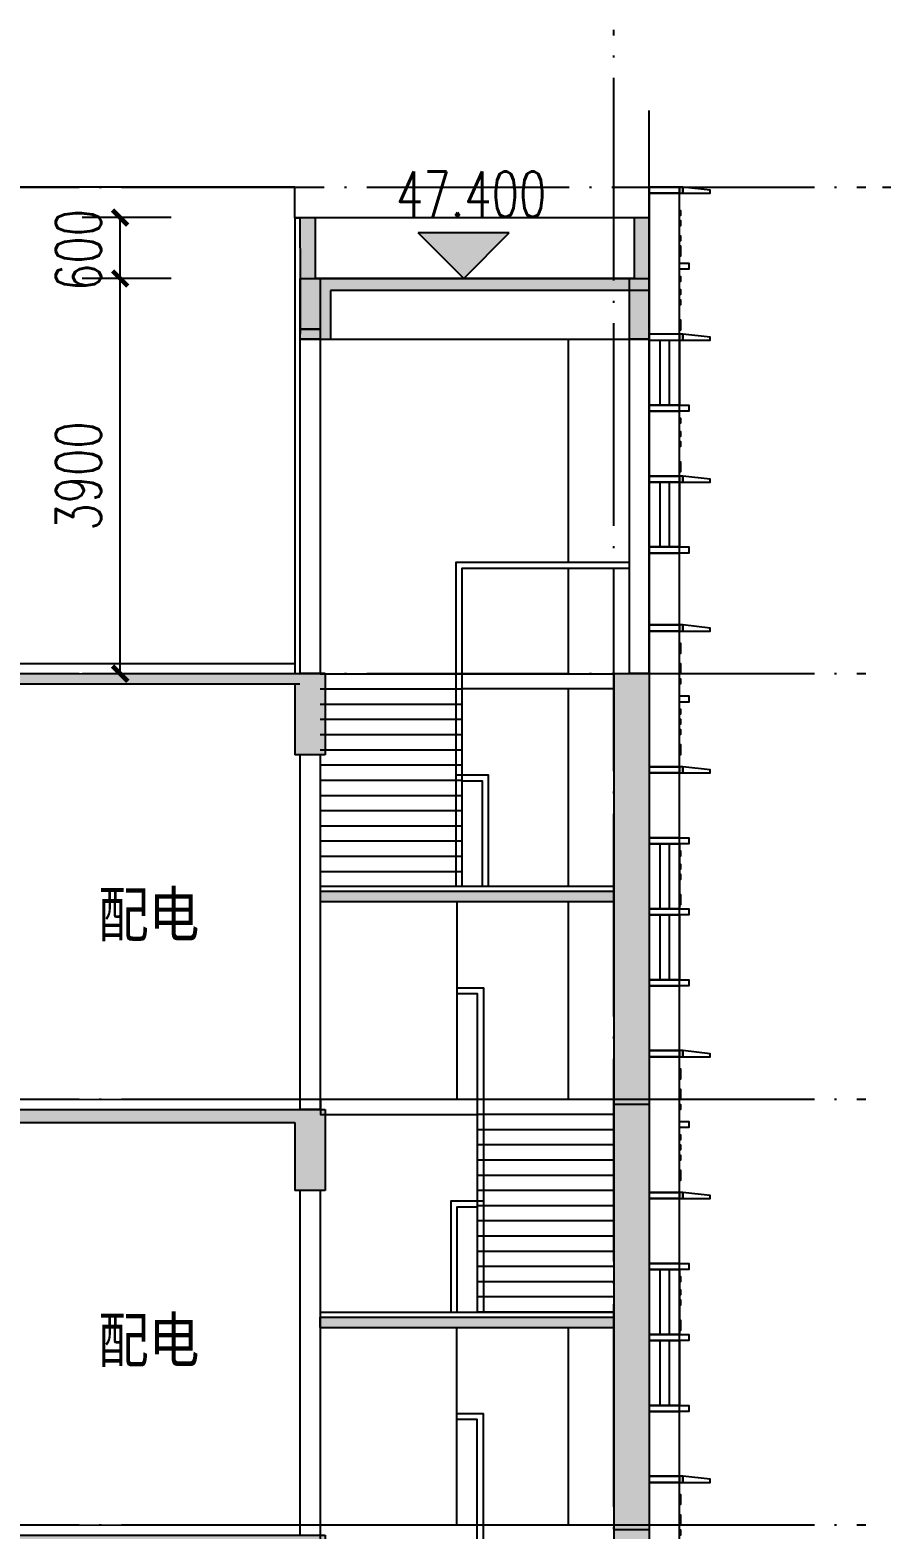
# Model space of a CAD drawing. Header units: millimetres. Extents: x 500457 to 783861, y -293369 to -162148.
# Drawn here: x 624773 to 633176, y -195301 to -180500 of the extents above; entities that cross this region are included whole.
import ezdxf

# ---------------------------------------------------------------- set-up
doc = ezdxf.new("R2010")
doc.units = ezdxf.units.MM
doc.header["$LTSCALE"] = 1000
doc.linetypes.add('DOTE', pattern=[2.42, 2, -0.2, 0.02, -0.2])
for name, color, linetype in [('A-DOOR-FIRE', 4, 'Continuous'), ('A-SECT-SURF', 6, 'Continuous'), ('A-看线', 115, 'Continuous'), ('DIM_ELEV', 3, 'Continuous'), ('DOTE', 1, 'DOTE'), ('LY_MC_section A_A$0$A31----(18)', 140, 'Continuous'), ('PUB_DIM', 3, 'Continuous'), ('PUB_HATCH', 8, 'Continuous'), ('PUB_TEXT', 7, 'Continuous'), ('STAIR', 2, 'Continuous'), ('WALL', 255, 'Continuous'), ('板洞', 6, 'Continuous')]:
    doc.layers.add(name, color=color, linetype=linetype)
doc.styles.add('_TCH_DIM', font='SIMPLEX', dxfattribs={"bigfont": 'GBCBIG'})
doc.styles.add('_TCH_DIM_T3', font='SIMPLEX', dxfattribs={"width": 0.705882, "bigfont": 'GBCBIG'})
doc.styles.add('TSSD_Norm', font='tssdeng.shx', dxfattribs={"bigfont": 'hztxt.shx'})
doc.dimstyles.new('_TCH_ARCH&&150', dxfattribs={"dimtxt": 446.25, "dimasz": 150, "dimexe": 375, "dimexo": 450, "dimgap": 189.375, "dimtad": 1, "dimdec": 0, "dimzin": 0, "dimdsep": 46, "dimtxsty": '_TCH_DIM_T3', "dimblk": 'ARCHTICK', "dimcen": 0.09, "dimclrt": 7, "dimazin": 2, "dimtfac": 1, "dimtdec": 0, "dimtix": 1, "dimtmove": 2, "dimatfit": 3, "dimfxl": 1, "dimtolj": 1, "dimtzin": 0, "dimarcsym": 0})

# ---------------------------------------------------------------- blocks, each defined once
blk = doc.blocks.new('A$C5e2bc803')
at = {"layer": 'PUB_HATCH'}
blk.add_hatch(color=256, dxfattribs=at).paths.add_polyline_path([(1, -570), (-2900, -570), (-2900, -670), (1, -670)])
at = {"layer": 'STAIR'}
for points in [[(-1350, 1580), (-1350, 3530)], [(-1350, 2680), (-1610, 2680), (-1610, 1450), (-1610, 1400), (-1610, -520), (-1550, -520), (-1550, 2620), (-1350, 2620)], [(-2900, 1580), (-1550, 1580)], [(-1550, 1580), (0, 1580), (0, 1430), (-1550, 1430)], [(-2900, 1430), (-1550, 1430)], [(-2900, 1280), (-1550, 1280)], [(-2900, 1130), (-1550, 1130)], [(-2900, 980), (-1550, 980)], [(-2900, 830), (-1550, 830)], [(-2900, 680), (-1550, 680)], [(-2900, 530), (-1550, 530)], [(-1290, -520), (-1290, 580), (-1609, 580)], [(-1350, -520), (-1350, 520), (-1549, 520)], [(-2900, 380), (-1550, 380)], [(-2900, 230), (-1550, 230)], [(-2900, 80), (-1550, 80)], [(-2900, -70), (-1550, -70)], [(-2900, -220), (-1550, -220)], [(-2900, -370), (-1550, -370)], [(1, -520), (-2900, -520)], [(-2900, -520), (-1550, -520)]]:
    blk.add_lwpolyline(points, dxfattribs=at)
at = {"layer": 'WALL'}
for p, q in [((1, -570), (-2900, -570)), ((-2900, -670), (-2900, -570)), ((1, -670), (1, -570)), ((1, -670), (-2900, -670))]:
    blk.add_line(p, q, dxfattribs=at)
blk = doc.blocks.new('A$C889cff5b')
at = {"layer": 'PUB_HATCH'}
blk.add_hatch(color=256, dxfattribs=at).paths.add_polyline_path([(-1558, -3350), (1342, -3350), (1342, -3250), (-1558, -3250)])
at = {"layer": 'STAIR'}
for points in [[(-60, -3200), (0, -3200), (0, -1900), (0, -1850), (0, 0), (-1558, 0)], [(-60, -3200), (-60, -60), (-1558, -60)], [(-60, -1100), (-1558, -1100), (-1558, -1250), (-60, -1250)], [(1342, -1100), (-60, -1100)], [(1342, -1250), (-60, -1250)], [(1342, -1400), (-60, -1400)], [(1342, -1550), (-60, -1550)], [(1342, -1700), (-60, -1700)], [(1342, -1850), (-60, -1850)], [(1342, -2000), (-60, -2000)], [(-320, -3200), (-320, -2100), (0, -2100)], [(-260, -3200), (-260, -2160), (-60, -2160)], [(1342, -2150), (-60, -2150)], [(1342, -2300), (-60, -2300)], [(1342, -2450), (-60, -2450)], [(1342, -2600), (-60, -2600)], [(1342, -2750), (-60, -2750)], [(1342, -2900), (-60, -2900)], [(1342, -3050), (-60, -3050)], [(-1558, -3200), (1342, -3200)]]:
    blk.add_lwpolyline(points, dxfattribs=at)
at = {"layer": 'WALL'}
for p, q in [((-1558, -3250), (1342, -3250)), ((-1558, -3250), (-1558, -3350)), ((1342, -3250), (1342, -3350)), ((-1558, -3350), (1342, -3350))]:
    blk.add_line(p, q, dxfattribs=at)
blk = doc.blocks.new('A$Cdcaa37b3')
at = {"layer": 'A-看线'}
for points in [[(-1103, 52400), (-1103, 50200)], [(-1103, 50140), (-1103, 49100)], [(-1103, 48950), (-1103, 47000)], [(-1103, 46850), (-1103, 44900)], [(-1103, 42650), (-1103, 40700)]]:
    blk.add_lwpolyline(points, dxfattribs=at)
at = {"layer": 'STAIR'}
for points in [[(-1552, 50200), (-1703, 50200)], [(-1552, 50140), (-1703, 50140)]]:
    blk.add_lwpolyline(points, dxfattribs=at)
at = {"layer": 'LY_MC_section A_A$0$A31----(18)'}
for p in [(1345, 43320), (1347, 39120)]:
    blk.add_blockref('A$C5e2bc803', p, dxfattribs=at)
at = {"layer": '板洞'}
blk.add_blockref('A$C889cff5b', (5, 50200), dxfattribs=at)
blk = doc.blocks.new('A$C7aab0e27')
at = {"layer": 'LY_MC_section A_A$0$A31----(18)'}
for points in [[(-30, 0), (-30, -60), (-300, -60), (-300, -30)], [(-30, -60), (-30, 0), (0, 0), (0, -60)]]:
    blk.add_lwpolyline(points, close=True, dxfattribs=at)
blk = doc.blocks.new('A$C37e4a2ef')
at = {"layer": 'LY_MC_section A_A$0$A31----(18)'}
blk.add_lwpolyline([(0, 0), (300, 0), (300, -60), (0, -60)], close=True, dxfattribs=at)
at = {"layer": 'A-DOOR-FIRE'}
blk.add_blockref('A$C7aab0e27', (0, 0), dxfattribs=at)
blk = doc.blocks.new('A$C42b86bd6')
at = {"layer": 'LY_MC_section A_A$0$A31----(18)'}
for points in [[(90, 0), (0, 0), (0, -60), (90, -60)], [(90, 0), (390, 0), (390, -60), (90, -60)]]:
    blk.add_lwpolyline(points, close=True, dxfattribs=at)
blk = doc.blocks.new('A$C827e71c0')
at = {"layer": 'LY_MC_section A_A$0$A31----(18)'}
blk.add_lwpolyline([(0, 0), (-90, 0), (-90, -60), (0, -60)], close=True, dxfattribs=at)
blk = doc.blocks.new('$EWDLib$00001159')
for p, q in [((0, 0), (0, 1500)), ((84, 0), (84, 1500)), ((156, 0), (156, 1500)), ((240, 0), (240, 1500))]:
    blk.add_line(p, q)
blk = doc.blocks.new('A$C8b4dfb44')
at = {"layer": 'LY_MC_section A_A$0$A31----(18)'}
for points in [[(-300, -160), (0, -160), (0, -2250), (-300, -2250)], [(-300, -330), (-310, -330), (-310, -380), (-300, -380)], [(-300, -430), (-310, -430), (-310, -480), (-300, -480)], [(-300, -580), (-310, -580), (-310, -630), (-300, -630)], [(-300, -680), (-310, -680), (-310, -780), (-300, -780)], [(-300, -980), (-310, -980), (-310, -1030), (-300, -1030)], [(-300, -1110), (-310, -1110), (-310, -1160), (-300, -1160)], [(-300, -1210), (-310, -1210), (-310, -1260), (-300, -1260)], [(-300, -1410), (-310, -1410), (-310, -1510), (-300, -1510)], [(-300, -2310), (0, -2310), (0, -2950), (-300, -2950)], [(-300, -2380), (-310, -2380), (-310, -2430), (-300, -2430)], [(-300, -2510), (-310, -2510), (-310, -2560), (-300, -2560)], [(-300, -2610), (-310, -2610), (-310, -2660), (-300, -2660)], [(-300, -2810), (-310, -2810), (-310, -2910), (-300, -2910)], [(-300, -3010), (0, -3010), (0, -3650), (-300, -3650)], [(-300, -3710), (0, -3710), (0, -4420), (-300, -4420)], [(-300, -4480), (0, -4480), (0, -5820), (-300, -5820)], [(-300, -4600), (-310, -4600), (-310, -4700), (-300, -4700)], [(-300, -4800), (-310, -4800), (-310, -4900), (-300, -4900)], [(-300, -4950), (-310, -4950), (-310, -5000), (-300, -5000)], [(-300, -5250), (-310, -5250), (-310, -5300), (-300, -5300)], [(-300, -5350), (-310, -5350), (-310, -5400), (-300, -5400)], [(-300, -5450), (-310, -5450), (-310, -5500), (-300, -5500)], [(-300, -5600), (-310, -5600), (-310, -5700), (-300, -5700)], [(-300, -5880), (0, -5880), (0, -6520), (-300, -6520)], [(-300, -6650), (-310, -6650), (-310, -6700), (-300, -6700)], [(-300, -6580), (0, -6580), (0, -7220), (-300, -7220)], [(-300, -6780), (-310, -6780), (-310, -6830), (-300, -6830)], [(-300, -6880), (-310, -6880), (-310, -6930), (-300, -6930)], [(-300, -7080), (-310, -7080), (-310, -7180), (-300, -7180)], [(-300, -7280), (0, -7280), (0, -7920), (-300, -7920)], [(-300, -7980), (0, -7980), (0, -8620), (-300, -8620)], [(-300, -8680), (0, -8680), (0, -10020), (-300, -10020)], [(-300, -8800), (-310, -8800), (-310, -8900), (-300, -8900)], [(-300, -9000), (-310, -9000), (-310, -9100), (-300, -9100)], [(-300, -9150), (-310, -9150), (-310, -9200), (-300, -9200)], [(-300, -9450), (-310, -9450), (-310, -9500), (-300, -9500)], [(-300, -9550), (-310, -9550), (-310, -9600), (-300, -9600)], [(-300, -9650), (-310, -9650), (-310, -9700), (-300, -9700)], [(-300, -9800), (-310, -9800), (-310, -9900), (-300, -9900)], [(-300, -10080), (0, -10080), (0, -10720), (-300, -10720)], [(-300, -10780), (0, -10780), (0, -11420), (-300, -11420)], [(-300, -10850), (-310, -10850), (-310, -10900), (-300, -10900)], [(-300, -10980), (-310, -10980), (-310, -11030), (-300, -11030)], [(-300, -11080), (-310, -11080), (-310, -11130), (-300, -11130)], [(-300, -11280), (-310, -11280), (-310, -11380), (-300, -11380)], [(-300, -11480), (0, -11480), (0, -12120), (-300, -12120)], [(-300, -12180), (0, -12180), (0, -12820), (-300, -12820)], [(-300, -13000), (-310, -13000), (-310, -13100), (-300, -13100)], [(-300, -12880), (0, -12880), (0, -14220), (-300, -14220)], [(-300, -13200), (-310, -13200), (-310, -13300), (-300, -13300)], [(-300, -13350), (-310, -13350), (-310, -13400), (-300, -13400)]]:
    blk.add_lwpolyline(points, close=True, dxfattribs=at)
at = {"layer": 'A-DOOR-FIRE'}
for name, p in [('A$C37e4a2ef', (-300, -100)), ('A$C37e4a2ef', (-300, -1550)), ('A$C42b86bd6', (-390, -2250)), ('A$C37e4a2ef', (-300, -2950)), ('A$C42b86bd6', (-390, -3650)), ('A$C37e4a2ef', (-300, -4420)), ('A$C37e4a2ef', (-300, -4420)), ('A$C37e4a2ef', (-300, -5820)), ('A$C42b86bd6', (-390, -6520)), ('A$C37e4a2ef', (-300, -8620)), ('A$C37e4a2ef', (-300, -8620)), ('A$C37e4a2ef', (-300, -10020)), ('A$C42b86bd6', (-390, -10720)), ('A$C37e4a2ef', (-300, -12820)), ('A$C37e4a2ef', (-300, -12820))]:
    blk.add_blockref(name, p, dxfattribs=at)
at = {"layer": 'LY_MC_section A_A$0$A31----(18)'}
for name, p in [('A$C827e71c0', (-300, -850)), ('A$C827e71c0', (-300, -5120)), ('A$C42b86bd6', (-390, -7220)), ('A$C42b86bd6', (-390, -7920)), ('A$C827e71c0', (-300, -9320)), ('A$C42b86bd6', (-390, -11420)), ('A$C42b86bd6', (-390, -12120))]:
    blk.add_blockref(name, p, dxfattribs=at)
at = {"layer": 'LY_MC_section A_A$0$A31----(18)', "xscale": 1.250000040576333, "yscale": 0.4266666391131008, "rotation": 179.9999999999997}
for p in [(0, -1610), (0, -3010), (0, -6580), (0, -7280), (0, -10780), (0, -11480)]:
    blk.add_blockref('$EWDLib$00001159', p, dxfattribs=at)
blk = doc.blocks.new('A$C50e83559')
at = {"layer": 'PUB_HATCH'}
for points in [[(83333, -137), (83450, -180), (86250, -180), (86550, -50), (83450, -50)], [(86550, -50), (86250, -180), (86250, -850), (86550, -850)], [(89400, 0), (89400, -4200), (89750, -4200), (89750, 0)]]:
    blk.add_hatch(color=256, dxfattribs=at).paths.add_polyline_path(points)
at = {"layer": 'A-SECT-SURF'}
blk.add_lwpolyline([(100, 50), (86500, 49)], dxfattribs=at)
at = {"layer": 'WALL'}
for p, q in [((83450, -50), (86550, -50)), ((86550, -50), (86550, -850)), ((89400, 0), (89400, -4200)), ((89750, 0), (89400, 0)), ((89750, 0), (89750, -4200)), ((83450, -180), (86250, -180)), ((86250, -180), (86250, -850)), ((86550, -850), (86250, -850)), ((86300, -850), (86300, -4250)), ((86500, -850), (86300, -850)), ((86500, -850), (86500, -4250)), ((89750, -4200), (89400, -4200))]:
    blk.add_line(p, q, dxfattribs=at)
blk = doc.blocks.new('A$Ca0110d6d')
at = {"layer": 'PUB_HATCH'}
for points in [[(83233, -142), (83350, -175), (86201, -176), (86201, -76), (83350, -75)], [(86151, -175), (86451, -75), (86201, -75), (86201, -175)], [(86451, -75), (86151, -175), (86151, -875), (86451, -875)], [(89301, -76), (89301, -4325), (89651, -4325), (89651, -76)]]:
    blk.add_hatch(color=256, dxfattribs=at).paths.add_polyline_path(points)
at = {"layer": 'WALL'}
for p, q in [((83350, -75), (86201, -76)), ((86451, -75), (86201, -75)), ((86451, -75), (86451, -875)), ((89301, -76), (89301, -4325)), ((89651, -76), (89301, -76)), ((89651, -76), (89651, -4325)), ((83350, -175), (86201, -176)), ((86151, -175), (86201, -175)), ((86151, -175), (86151, -875)), ((86451, -875), (86151, -875)), ((86200, -875), (86200, -4375)), ((86400, -875), (86200, -875)), ((86400, -875), (86400, -4375)), ((86400, -4375), (86200, -4375)), ((89651, -4325), (89301, -4325))]:
    blk.add_line(p, q, dxfattribs=at)
blk = doc.blocks.new('A$Cf404a698')
at = {"layer": 'PUB_HATCH'}
blk.add_hatch(color=256, dxfattribs=at).paths.add_polyline_path([(0, 0), (0, -500), (200, -500), (200, 0)])
at = {"layer": 'WALL'}
for p, q in [((0, 0), (0, -500)), ((200, 0), (0, 0)), ((200, 0), (200, -500)), ((200, -500), (0, -500))]:
    blk.add_line(p, q, dxfattribs=at)
blk = doc.blocks.new('A$C06bbcccc')
at = {"layer": 'PUB_HATCH'}
blk.add_hatch(color=256, dxfattribs=at).paths.add_polyline_path([(-200, 0), (-200, -600), (0, -600), (0, 0)])
at = {"layer": 'WALL'}
for p, q in [((0, 0), (-200, 0)), ((0, 0), (0, -600)), ((-200, 0), (-200, -600)), ((0, -600), (-200, -600))]:
    blk.add_line(p, q, dxfattribs=at)
blk = doc.blocks.new('_ArchTick')
at = {"color": 0, "linetype": 'ByBlock', "const_width": 0.3}
blk.add_lwpolyline([(-0.5, -0.5), (0.5, 0.5)], dxfattribs=at)
blk = doc.blocks.new('*D141')
at = {"layer": 'Defpoints', "color": 0, "transparency": 16777216}
for p in [(625663, -182351), (626616, -182351), (626616, -182951)]:
    blk.add_point(p, dxfattribs=at)
at = {"layer": 'PUB_DIM', "color": 0, "lineweight": -2, "transparency": 16777216}
for p, q in [((626166, -182351), (625288, -182351)), ((625663, -182951), (625663, -182351)), ((626166, -182951), (625288, -182951))]:
    blk.add_line(p, q, dxfattribs=at)
at = {"layer": 'PUB_DIM', "color": 0, "lineweight": -2, "transparency": 16777216, "xscale": 150, "yscale": 150, "zscale": 150}
for p, rotation in [((625663, -182351), 90), ((625663, -182951), 270)]:
    blk.add_blockref('_ArchTick', p, dxfattribs=dict(at, rotation=rotation))
at = {"layer": 'PUB_DIM', "color": 7, "transparency": 16777216, "insert": (625251, -182671), "char_height": 446.2, "attachment_point": 5, "rotation": 90, "style": '_TCH_DIM_T3'}
blk.add_mtext('\\A1;600', dxfattribs=at)
blk = doc.blocks.new('*D142')
at = {"layer": 'Defpoints', "color": 0, "transparency": 16777216}
for p in [(625663, -182951), (626616, -182951), (626616, -186851)]:
    blk.add_point(p, dxfattribs=at)
at = {"layer": 'PUB_DIM', "color": 0, "lineweight": -2, "transparency": 16777216}
for p, q in [((626166, -182951), (625288, -182951)), ((625663, -186851), (625663, -182951)), ((626166, -186851), (625288, -186851))]:
    blk.add_line(p, q, dxfattribs=at)
at = {"layer": 'PUB_DIM', "color": 0, "lineweight": -2, "transparency": 16777216, "xscale": 150, "yscale": 150, "zscale": 150}
for p, rotation in [((625663, -182951), 90), ((625663, -186851), 270)]:
    blk.add_blockref('_ArchTick', p, dxfattribs=dict(at, rotation=rotation))
at = {"layer": 'PUB_DIM', "color": 7, "transparency": 16777216, "insert": (625251, -184901), "char_height": 446.2, "attachment_point": 5, "rotation": 90, "style": '_TCH_DIM_T3'}
blk.add_mtext('\\A1;3900', dxfattribs=at)
blk = doc.blocks.new('*D320')
at = {"layer": 'Defpoints', "color": 0, "transparency": 16777216}
for p in [(632742, -182051), (637037, -182051), (632742, -235951)]:
    blk.add_point(p, dxfattribs=at)
at = {"layer": 'PUB_DIM', "color": 0, "lineweight": -2, "transparency": 16777216}
for p, q in [((633192, -182051), (637412, -182051)), ((637037, -235951), (637037, -182051)), ((633192, -235951), (637412, -235951))]:
    blk.add_line(p, q, dxfattribs=at)
at = {"layer": 'PUB_DIM', "color": 0, "lineweight": -2, "transparency": 16777216, "xscale": 150, "yscale": 150, "zscale": 150}
for p, rotation in [((637037, -182051), 90), ((637037, -235951), 270)]:
    blk.add_blockref('_ArchTick', p, dxfattribs=dict(at, rotation=rotation))
at = {"layer": 'PUB_DIM', "color": 7, "transparency": 16777216, "insert": (636625, -209001), "char_height": 446.2, "attachment_point": 5, "rotation": 90, "style": '_TCH_DIM_T3'}
blk.add_mtext('\\A1;53900', dxfattribs=at)

msp = doc.modelspace()

# ---------------------------------------------------------------- hatches: boundary and pattern name
at = {"layer": 'DIM_ELEV'}
msp.add_hatch(color=256, dxfattribs=at).paths.add_polyline_path([(629055.3, -182950.7), (629505.3, -182500.7), (628605.3, -182500.7)])
at = {"layer": 'PUB_HATCH'}
for points in [[(627438.8, -182351.9), (627438.9, -182950.9), (627551.4, -182980.8), (627588.9, -182950.7), (627588.8, -182351.9)], [(630737.4, -182351.8), (630737.4, -182950.7), (630887.4, -183070.7), (630887.4, -182351.8)], [(627551.4, -182980.8), (627438.8, -182950.8), (627438.8, -183550.8), (627738.8, -183550.8), (627738.8, -183070.7)], [(630887.4, -183070.7), (630737.4, -182950.7), (627588.9, -182950.7), (627551.4, -182980.8), (627738.8, -183070.7)]]:
    msp.add_hatch(color=256, dxfattribs=at).paths.add_polyline_path(points)

# ---------------------------------------------------------------- linework, layer by layer
at = {"layer": 'A-SECT-SURF'}
msp.add_line((627588.8, -182950.6), (630687.4, -182950.6), dxfattribs=at)
for points in [[(627388.7, -182351.8), (627387.5, -186850.7)], [(627388.7, -182351.8), (627438.8, -182351.8)], [(624287.4, -186750.7), (627387.6, -186750.7)]]:
    msp.add_lwpolyline(points, dxfattribs=at)
at = {"layer": 'A-看线'}
for p, q in [((627638.8, -183550.7), (630687.4, -183550.7)), ((627638.8, -183550.8), (630587.4, -183550.8))]:
    msp.add_line(p, q, dxfattribs=at)
for points in [[(627388.7, -182050.7), (598337.4, -182050.7), (598337.4, -181800.7), (580137.4, -181800.7), (580137.4, -182050.7), (544387.4, -182050.7), (544387.4, -182350.7), (537786.7, -182350.7), (537786.7, -182050.7), (537787.4, -182050.7)], [(630887.4, -182050.7), (630887.4, -182351.8), (627388.7, -182351.8), (627388.7, -182050.7)]]:
    msp.add_lwpolyline(points, dxfattribs=at)
at = {"layer": 'DIM_ELEV'}
for p, q in [((629055.3, -182950.7), (628605.3, -182500.7)), ((629505.3, -182500.7), (628605.3, -182500.7)), ((629055.3, -182950.7), (629505.3, -182500.7))]:
    msp.add_line(p, q, dxfattribs=at)
at = {"layer": 'DOTE'}
for p, q in [((630537.4, -238632.6), (630537.4, -180499.6)), ((536137.4, -182050.7), (633025.1, -182050.7)), ((536137.4, -186850.7), (633025.1, -186850.7)), ((536137.4, -191050.7), (633025.1, -191050.7)), ((536137.4, -195250.7), (633025.1, -195250.7))]:
    msp.add_line(p, q, dxfattribs=at)
at = {"layer": 'WALL'}
for p, q in [((627438.8, -182351.9), (627438.9, -182950.9)), ((627588.8, -182351.9), (627438.8, -182351.9)), ((627588.8, -182351.9), (627588.9, -182950.7)), ((630737.4, -182351.8), (630737.4, -182950.7)), ((630887.4, -182351.8), (630737.4, -182351.8)), ((630887.4, -182351.8), (630887.4, -183070.7)), ((627438.8, -182950.8), (627438.8, -183550.8)), ((630737.4, -182950.7), (627588.9, -182950.7)), ((627738.8, -183070.7), (627738.8, -183550.8)), ((630887.4, -183070.7), (627738.8, -183070.7)), ((627438.8, -183450.8), (627438.8, -183550.8)), ((627438.9, -183450.9), (627438.8, -183550.8)), ((627638.8, -183450.9), (627438.9, -183450.9)), ((627438.9, -183450.9), (627638.8, -183450.9)), ((627638.9, -183450.9), (627638.8, -183550.8)), ((627638.8, -183450.9), (627638.8, -183550.8)), ((627438.8, -183550.8), (627437.5, -186850.7)), ((627438.8, -183550.8), (627437.6, -186850.8)), ((627638.8, -183550.8), (627438.8, -183550.8)), ((627438.8, -183550.8), (627638.8, -183550.8)), ((627638.8, -183550.8), (627637.5, -186850.8)), ((627638.8, -183550.8), (627637.6, -186850.9)), ((630687.4, -183550.7), (630687.4, -186850.7)), ((630887.4, -183550.7), (630687.4, -183550.7)), ((630887.4, -183550.7), (630887.4, -186850.7)), ((627437.6, -186850.8), (627637.5, -186850.8)), ((627637.5, -186850.8), (627437.6, -186850.8)), ((630887.4, -186850.7), (630687.4, -186850.7))]:
    msp.add_line(p, q, dxfattribs=at)
at = {"layer": '板洞'}
msp.add_line((630887.4, -186850.7), (630887.4, -181295.5), dxfattribs=at)

# ---------------------------------------------------------------- block references
at = {"layer": '板洞', "xscale": -1}
for name, p in [('A$C8b4dfb44', (630887.4, -181950.7)), ('A$Cf404a698', (627638.9, -182950.9)), ('A$C06bbcccc', (630687.4, -182950.7)), ('A$Cdcaa37b3', (628984.9, -235951.5))]:
    msp.add_blockref(name, p, dxfattribs=at)
at = {"layer": '板洞'}
for name, p in [('A$Ca0110d6d', (541236.6, -186775.7)), ('A$C50e83559', (541137.4, -191100.7)), ('A$C50e83559', (541137.4, -195300.7))]:
    msp.add_blockref(name, p, dxfattribs=at)

# ---------------------------------------------------------------- texts
at = {"layer": 'PUB_TEXT', "style": '_TCH_DIM', "width": 0.705882}
msp.add_text('47.400', height=446.25, dxfattribs=at).set_placement((628386.3, -182343.2))
at = {"layer": 'PUB_TEXT', "style": 'TSSD_Norm'}
for p in [(625445.1, -189493.2), (625445.1, -193693.2)]:
    msp.add_text('配电', height=500, dxfattribs=at).set_placement(p)

# ---------------------------------------------------------------- dimensions: what is measured, and where the dimension line sits
at = {"layer": 'PUB_DIM'}
for p1, p2, distance, picture, middle in [((632742.1, -235950.7), (632742.1, -182050.7), -4295.1, '*D320', (636624.7, -209000.7)), ((626615.5, -186850.7), (626615.5, -182950.7), 952.2, '*D142', (625250.8, -184900.7))]:
    dim = msp.add_aligned_dim(p1=p1, p2=p2, distance=distance, dimstyle='_TCH_ARCH&&150', dxfattribs=at)
    dim.commit()
    dim.dimension.update_dxf_attribs({"geometry": picture, "text_midpoint": middle})
dim = msp.add_linear_dim(base=(625663.3, -182350.7), p1=(626615.5, -182950.7), p2=(626615.5, -182350.7), angle=90, dimstyle='_TCH_ARCH&&150', dxfattribs=at)
dim.commit()
dim.dimension.update_dxf_attribs({"geometry": '*D141', "text_midpoint": (625250.8, -182671.2), "dimtype": 129})

doc.saveas('drawing.dxf')
